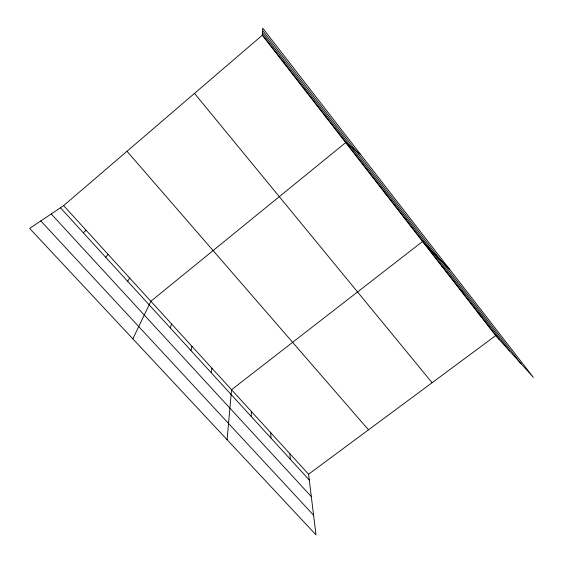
<?xml version="1.0" encoding="UTF-8"?>
<svg xmlns="http://www.w3.org/2000/svg" width="563" height="563" viewBox="0 0 563 563"><rect width="100%" height="100%" fill="white"/><g stroke="black" fill="none" stroke-linecap="round" stroke-linejoin="round"><path stroke-width="0.84" d="M251.232 416.5L251.358 411.454M262.274 35.272L262.738 28.15L533.344 377.344L495.7 335.611L262.274 35.272L63.64 205.608L29.656 228.416L315.984 534.85L308.587 474.215L63.64 205.608M227.079 439.703L231.541 389.73L422.567 241.506L449.767 269.494M211.216 372.72L211.941 368.237M190.927 350.524L191.969 346.336M170.244 327.891L171.609 324.014M132.847 338.849L150.856 301.254L345.689 142.601L360.735 154.614M127.639 281.275L129.694 278.045M105.689 257.263L108.117 254.377M83.296 232.765L86.104 230.239M308.587 474.215L495.7 335.611M283.787 62.95L284.195 62.76M304.85 90.052L305.61 90.326M325.484 116.597L326.575 117.308M365.493 168.077L367.217 169.611M384.895 193.046L386.915 194.967M403.917 217.515L406.219 219.809M441.399 265.736L444.242 268.741M459.858 289.488L462.962 292.83M40.81 220.928L313.584 515.194M51.233 213.933L311.318 496.615M477.959 312.775L481.302 316.441M60.438 207.754L309.291 480.028M126.999 151.271L368.498 429.836M194.495 93.395L432.095 382.727M262.316 34.603L499.29 339.588M262.583 30.501L521.085 363.747M262.442 32.689L509.55 350.96M289.868 453.687L290.304 459.253M270.796 432.771L270.958 438.084"/></g></svg>
